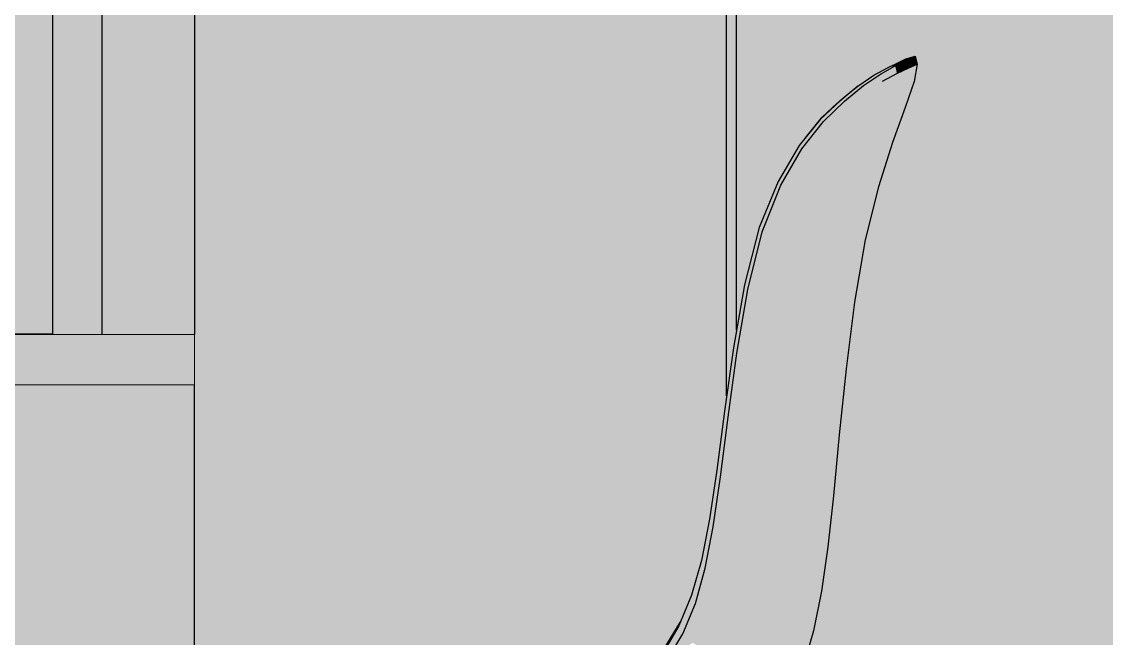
# Model space of a CAD drawing. Header units: millimetres. Extents: x -419 to 20046, y -14642 to 2638.
# Drawn here: x 9884.1 to 9912.82, y -677.37 to -661.04 of the extents above; entities that cross this region are included whole.
import ezdxf

# ---------------------------------------------------------------- set-up
doc = ezdxf.new("R2010")
doc.units = ezdxf.units.MM
for name, color, linetype, true_color in [('PDF6_A$$$FLOOR$$$FURNITURE.3D', 7, 'Continuous', 0xffffff), ('PDF6_A$$$SLAB$$$FLOOR$$$STRUCTURAL.3D', 7, 'Continuous', 0x757575), ('PDF6_A$$$WALL$$$EXTERIOR.3D', 7, 'Continuous', 0x757575)]:
    doc.layers.add(name, color=color, linetype=linetype, true_color=true_color)

msp = doc.modelspace()

# ---------------------------------------------------------------- hatches: boundary and pattern name
at = {"layer": 'PDF6_A$$$FLOOR$$$FURNITURE.3D', "transparency": 33554559}
for points in [[(9902.765, -620.45), (9888.675, -620.45), (9888.675, -679.6), (9888.776, -679.595), (9889.463, -679.615), (9890.239, -679.658), (9890.625, -679.681), (9891.192, -679.701), (9892.248, -679.721), (9893.404, -679.736), (9894.588, -679.744), (9895.727, -679.749), (9896.75, -679.751), (9897.667, -679.711), (9898.494, -679.593), (9899.189, -679.371), (9899.895, -678.935), (9900.54, -678.353), (9901.104, -677.657), (9901.558, -676.899), (9901.838, -676.226), (9902.1, -675.301), (9902.314, -674.213), (9902.508, -672.913), (9902.709, -671.353), (9902.765, -670.95)], [(9902.765, -670.953), (9902.944, -669.673), (9903.029, -669.204), (9903.029, -620.45), (9902.765, -620.45)], [(9903.029, -681.228), (9903.029, -684.879), (9906.444, -696.626), (9920.675, -696.626), (9920.675, -620.45), (9903.029, -620.45), (9903.029, -669.204), (9903.241, -668.007), (9903.627, -666.493), (9904.128, -665.271), (9904.685, -664.321), (9904.854, -664.112), (9905.29, -663.565), (9905.678, -663.207), (9905.972, -662.963), (9906.242, -662.746), (9906.663, -662.459), (9907.041, -662.252), (9907.336, -662.113), (9907.512, -662.028), (9907.57, -662.003), (9907.754, -661.955), (9907.812, -662.164), (9907.726, -662.62), (9907.492, -663.313), (9907.159, -664.243), (9906.789, -665.409), (9906.433, -666.818), (9906.154, -668.466), (9905.93, -670.227), (9905.746, -671.978), (9905.592, -673.593), (9905.446, -674.946), (9905.279, -676.113), (9905.063, -677.171), (9904.76, -678.199), (9904.342, -679.275), (9903.773, -680.316)]]:
    msp.add_hatch(color=256, dxfattribs=at).paths.add_polyline_path(points)
at = {"layer": 'PDF6_A$$$SLAB$$$FLOOR$$$STRUCTURAL.3D', "true_color": 0xf6f6f6, "transparency": 33554559}
msp.add_hatch(color=7, dxfattribs=at).paths.add_polyline_path([(9875.351, -669.325), (9875.537, -669.814), (9875.855, -670.658), (9888.675, -670.658), (9888.675, -669.325)])
at = {"layer": 'PDF6_A$$$WALL$$$EXTERIOR.3D', "true_color": 0xffffff, "transparency": 33554559}
for points in [[(9656.675, -701.325), (9768.511, -701.325), (9769.562, -696.076), (9765.888, -696.076), (9765.888, -670.879), (9765.991, -670.63), (9686.379, -670.63), (9686.379, -622.63), (9766.379, -622.63), (9766.379, -670.061), (9766.936, -669.829), (9790.603, -669.829), (9792.647, -658.236), (9798.85, -659.329), (9806.223, -659.329), (9806.223, -622.63), (9886.223, -622.63), (9886.223, -669.325), (9888.675, -669.325), (9888.675, -620.45), (9920.675, -620.45), (9920.675, -622.63), (9926.009, -622.63), (9926.009, -593.8), (9930.786, -593.8), (9930.786, -621.035), (9932.885, -621.035), (9942.102, -608.437), (9942.102, -593.074), (9956.802, -593.074), (9956.802, -608.437), (9966.019, -621.035), (9968.118, -621.035), (9968.118, -593.8), (10022.009, -593.8), (10022.009, -623.134), (10000.115, -623.134), (10000.115, -654.63), (10000.539, -654.63), (10000.539, -654.368), (10022.009, -654.368), (10022.009, -654.63), (10022.009, -701.325), (10022.019, -701.325), (10022.019, -592.525), (9656.675, -592.525)], [(9874.345, -666.694), (9874.895, -668.13), (9875.348, -669.317), (9884.91, -669.317), (9884.91, -666.694), (9882.285, -666.694)], [(9884.91, -669.317), (9875.348, -669.317), (9875.351, -669.325), (9886.223, -669.325), (9886.223, -668.004), (9884.91, -668.004)], [(9873.577, -682.147), (9879.153, -701.325), (9884.19, -701.325), (9888.675, -685.897), (9888.675, -681.5), (9887.737, -681.24), (9886.835, -681.001), (9886.049, -680.837), (9885.394, -680.726), (9884.87, -680.643), (9884.492, -680.563), (9884.263, -680.459), (9884.19, -680.346), (9884.265, -680.227), (9884.495, -680.117), (9884.878, -680.018), (9885.175, -679.983), (9885.394, -679.958), (9885.636, -679.923), (9885.931, -679.877), (9886.284, -679.832), (9886.893, -679.756), (9887.228, -679.706), (9887.884, -679.648), (9888.136, -679.618), (9888.675, -679.6), (9888.675, -670.658), (9875.855, -670.658), (9876.177, -671.514), (9876.754, -673.092), (9877.205, -674.41), (9877.563, -675.511), (9877.858, -676.44), (9878.12, -677.247), (9878.377, -677.972), (9878.619, -678.602), (9878.825, -679.116), (9878.987, -679.499), (9879.085, -679.726), (9879.133, -679.842), (9879.148, -679.872), (9879.153, -679.875), (9879.15, -679.877), (9878.969, -680.154), (9878.425, -680.542), (9877.518, -681.009), (9877.49, -681.021), (9876.195, -681.518), (9874.517, -681.979)]]:
    msp.add_hatch(color=7, dxfattribs=at).paths.add_polyline_path(points)

# ---------------------------------------------------------------- linework, layer by layer
at = {"layer": 'PDF6_A$$$FLOOR$$$FURNITURE.3D', "color": 9, "lineweight": 25, "true_color": 0xc8c8c8}
for points in [[(9902.765, -670.95), (9902.765, -620.45), (9888.675, -620.45), (9888.675, -669.325)], [(9903.029, -669.204), (9903.029, -620.45)], [(9901.175, -677.972), (9901.603, -677.247), (9901.936, -676.44), (9902.195, -675.511), (9902.41, -674.41), (9902.604, -673.092), (9902.803, -671.514), (9903.034, -669.814), (9903.324, -668.13), (9903.702, -666.604), (9904.196, -665.371), (9904.755, -664.409), (9905.325, -663.683), (9905.882, -663.141), (9906.391, -662.731), (9906.842, -662.428), (9907.227, -662.212), (9907.519, -662.071), (9907.696, -661.985), (9907.754, -661.955)], [(9904.854, -664.112), (9905.29, -663.565), (9905.678, -663.207), (9905.972, -662.963), (9906.242, -662.746), (9906.663, -662.459), (9907.041, -662.252), (9907.336, -662.113), (9907.512, -662.028), (9907.57, -662.003), (9907.754, -661.955), (9907.812, -662.164), (9907.726, -662.62), (9907.492, -663.313), (9907.159, -664.243), (9906.789, -665.409), (9906.433, -666.818), (9906.154, -668.466), (9905.93, -670.227), (9905.746, -671.978), (9905.592, -673.593), (9905.446, -674.946), (9905.279, -676.113), (9905.063, -677.171), (9904.76, -678.199)], [(9906.892, -662.615), (9907.275, -662.413), (9907.572, -662.275), (9907.751, -662.192), (9907.812, -662.164)], [(9906.242, -662.746), (9905.771, -663.134), (9905.242, -663.633), (9904.685, -664.321), (9904.128, -665.271), (9903.627, -666.493), (9903.241, -668.007), (9902.944, -669.673), (9902.709, -671.353), (9902.508, -672.913), (9902.314, -674.213), (9902.1, -675.301), (9901.838, -676.226), (9901.502, -677.033), (9901.067, -677.773)], [(9888.675, -679.6), (9888.675, -670.658)], [(9899.189, -679.371), (9899.895, -678.935), (9900.54, -678.353), (9901.104, -677.657), (9901.558, -676.899)]]:
    msp.add_lwpolyline(points, dxfattribs=at)
at = {"layer": 'PDF6_A$$$FLOOR$$$FURNITURE.3D', "lineweight": 0, "transparency": 33554559}
for points in [[(9907.512, -662.028), (9907.336, -662.113), (9907.519, -662.071)], [(9907.57, -662.003), (9907.512, -662.028), (9907.696, -661.985)], [(9907.696, -661.985), (9907.512, -662.028), (9907.519, -662.071)], [(9907.696, -661.985), (9907.519, -662.071), (9907.751, -662.192)], [(9907.754, -661.955), (9907.57, -662.003), (9907.696, -661.985)], [(9907.754, -661.955), (9907.696, -661.985), (9907.812, -662.164)], [(9907.696, -661.985), (9907.751, -662.192), (9907.812, -662.164)], [(9907.041, -662.252), (9906.663, -662.459), (9906.842, -662.428)], [(9907.227, -662.212), (9906.842, -662.428), (9907.275, -662.413)], [(9907.227, -662.212), (9907.041, -662.252), (9906.842, -662.428)], [(9907.336, -662.113), (9907.041, -662.252), (9907.227, -662.212)], [(9907.519, -662.071), (9907.227, -662.212), (9907.572, -662.275)], [(9907.227, -662.212), (9907.519, -662.071), (9907.336, -662.113)], [(9907.227, -662.212), (9907.275, -662.413), (9907.572, -662.275)], [(9907.572, -662.275), (9907.275, -662.413), (9907.482, -662.718)], [(9907.572, -662.275), (9907.482, -662.718), (9907.666, -662.645)], [(9907.519, -662.071), (9907.572, -662.275), (9907.751, -662.192)], [(9907.751, -662.192), (9907.572, -662.275), (9907.666, -662.645)], [(9907.751, -662.192), (9907.666, -662.645), (9907.726, -662.62)], [(9907.812, -662.164), (9907.751, -662.192), (9907.726, -662.62)], [(9906.663, -662.459), (9906.242, -662.746), (9906.391, -662.731)], [(9906.892, -662.615), (9906.842, -662.428), (9906.391, -662.731)], [(9906.842, -662.428), (9906.663, -662.459), (9906.391, -662.731)], [(9907.275, -662.413), (9906.842, -662.428), (9906.892, -662.615)], [(9907.275, -662.413), (9906.892, -662.615), (9907.172, -662.839)], [(9907.172, -662.839), (9907.482, -662.718), (9907.275, -662.413)], [(9906.242, -662.746), (9905.972, -662.963), (9905.771, -663.134)], [(9906.242, -662.746), (9905.771, -663.134), (9905.882, -663.141)], [(9906.449, -662.887), (9906.391, -662.731), (9905.882, -663.141)], [(9906.242, -662.746), (9905.882, -663.141), (9906.391, -662.731)], [(9906.449, -662.887), (9905.882, -663.141), (9905.967, -663.265)], [(9906.449, -662.887), (9905.967, -663.265), (9906.36, -663.222)], [(9906.449, -662.887), (9906.36, -663.222), (9906.784, -663.008)], [(9906.892, -662.615), (9906.391, -662.731), (9906.449, -662.887)], [(9906.892, -662.615), (9906.449, -662.887), (9906.784, -663.008)], [(9906.892, -662.615), (9906.784, -663.008), (9907.172, -662.839)], [(9907.172, -662.839), (9906.784, -663.008), (9906.905, -663.484)], [(9907.172, -662.839), (9906.905, -663.484), (9907.23, -663.388)], [(9907.482, -662.718), (9907.172, -662.839), (9907.23, -663.388)], [(9907.482, -662.718), (9907.23, -663.388), (9907.426, -663.33)], [(9907.666, -662.645), (9907.482, -662.718), (9907.426, -663.33)], [(9907.666, -662.645), (9907.426, -663.33), (9907.492, -663.313)], [(9907.726, -662.62), (9907.666, -662.645), (9907.492, -663.313)], [(9905.29, -663.565), (9905.242, -663.633), (9905.771, -663.134)], [(9905.242, -663.633), (9905.325, -663.683), (9905.771, -663.134)], [(9905.678, -663.207), (9905.29, -663.565), (9905.771, -663.134)], [(9905.325, -663.683), (9905.882, -663.141), (9905.771, -663.134)], [(9905.325, -663.683), (9905.463, -663.776), (9905.882, -663.141)], [(9905.463, -663.776), (9905.967, -663.265), (9905.882, -663.141)], [(9905.972, -662.963), (9905.678, -663.207), (9905.771, -663.134)], [(9906.784, -663.008), (9906.36, -663.222), (9906.499, -663.608)], [(9906.784, -663.008), (9906.499, -663.608), (9906.905, -663.484)], [(9905.967, -663.265), (9905.463, -663.776), (9905.695, -663.829)], [(9906.013, -663.429), (9905.967, -663.265), (9905.695, -663.829)], [(9906.068, -663.746), (9906.013, -663.429), (9905.695, -663.829)], [(9906.36, -663.222), (9905.967, -663.265), (9906.013, -663.429)], [(9906.36, -663.222), (9906.013, -663.429), (9906.068, -663.746)], [(9906.36, -663.222), (9906.068, -663.746), (9906.499, -663.608)], [(9907.23, -663.388), (9906.882, -664.293), (9907.091, -664.255)], [(9907.23, -663.388), (9906.905, -663.484), (9906.882, -664.293)], [(9907.426, -663.33), (9907.091, -664.255), (9907.159, -664.243)], [(9907.426, -663.33), (9907.23, -663.388), (9907.091, -664.255)], [(9907.159, -664.243), (9907.492, -663.313), (9907.426, -663.33)], [(9905.325, -663.683), (9905.242, -663.633), (9904.685, -664.321)], [(9905.325, -663.683), (9904.685, -664.321), (9904.755, -664.409)], [(9905.325, -663.683), (9904.755, -664.409), (9904.942, -664.49)], [(9904.854, -664.112), (9905.242, -663.633), (9905.29, -663.565)], [(9905.463, -663.776), (9905.325, -663.683), (9904.942, -664.49)], [(9906.068, -663.746), (9905.652, -664.5), (9906.103, -664.432)], [(9906.068, -663.746), (9905.695, -663.829), (9905.652, -664.5)], [(9906.499, -663.608), (9906.068, -663.746), (9906.103, -664.432)], [(9906.499, -663.608), (9906.103, -664.432), (9906.532, -664.358)], [(9906.905, -663.484), (9906.499, -663.608), (9906.532, -664.358)], [(9906.905, -663.484), (9906.532, -664.358), (9906.882, -664.293)], [(9905.463, -663.776), (9904.942, -664.49), (9905.242, -664.53)], [(9905.463, -663.776), (9905.242, -664.53), (9905.695, -663.829)], [(9905.695, -663.829), (9905.242, -664.53), (9905.652, -664.5)], [(9904.755, -664.409), (9904.685, -664.321), (9904.128, -665.271)], [(9906.882, -664.293), (9906.491, -665.437), (9906.716, -665.417)], [(9906.882, -664.293), (9906.532, -664.358), (9906.491, -665.437)], [(9907.091, -664.255), (9906.882, -664.293), (9906.716, -665.417)], [(9907.091, -664.255), (9906.716, -665.417), (9906.789, -665.409)], [(9907.159, -664.243), (9907.091, -664.255), (9906.789, -665.409)], [(9904.755, -664.409), (9904.128, -665.271), (9904.196, -665.371)], [(9904.755, -664.409), (9904.196, -665.371), (9904.41, -665.457)], [(9904.942, -664.49), (9904.755, -664.409), (9904.41, -665.457)], [(9904.942, -664.49), (9904.41, -665.457), (9904.748, -665.513)], [(9905.242, -664.53), (9904.942, -664.49), (9904.748, -665.513)], [(9905.242, -664.53), (9904.748, -665.513), (9905.189, -665.523)], [(9905.242, -664.53), (9905.189, -665.523), (9905.652, -664.5)], [(9905.189, -665.523), (9905.667, -665.505), (9905.652, -664.5)], [(9906.103, -664.432), (9905.652, -664.5), (9905.667, -665.505)], [(9906.103, -664.432), (9905.667, -665.505), (9906.121, -665.472)], [(9906.532, -664.358), (9906.103, -664.432), (9906.121, -665.472)], [(9906.532, -664.358), (9906.121, -665.472), (9906.491, -665.437)], [(9904.196, -665.371), (9904.128, -665.271), (9903.627, -666.493)], [(9904.196, -665.371), (9903.627, -666.493), (9903.702, -666.604)], [(9904.196, -665.371), (9903.702, -666.604), (9903.931, -666.704)], [(9904.41, -665.457), (9904.196, -665.371), (9903.931, -666.704)], [(9904.41, -665.457), (9903.931, -666.704), (9904.287, -666.782)], [(9904.748, -665.513), (9904.41, -665.457), (9904.287, -666.782)], [(9906.121, -665.472), (9905.667, -665.505), (9905.733, -666.835)], [(9906.121, -665.472), (9905.733, -666.835), (9906.124, -666.825)], [(9906.491, -665.437), (9906.121, -665.472), (9906.124, -666.825)], [(9906.491, -665.437), (9906.124, -666.825), (9906.358, -666.818)], [(9906.716, -665.417), (9906.491, -665.437), (9906.358, -666.818)], [(9906.716, -665.417), (9906.358, -666.818), (9906.433, -666.818)], [(9906.789, -665.409), (9906.716, -665.417), (9906.433, -666.818)], [(9904.75, -666.825), (9904.748, -665.513), (9904.287, -666.782)], [(9905.189, -665.523), (9904.748, -665.513), (9904.75, -666.825)], [(9904.75, -666.825), (9905.254, -666.838), (9905.189, -665.523)], [(9905.667, -665.505), (9905.189, -665.523), (9905.254, -666.838)], [(9905.667, -665.505), (9905.254, -666.838), (9905.733, -666.835)], [(9903.702, -666.604), (9903.627, -666.493), (9903.241, -668.007)], [(9903.702, -666.604), (9903.241, -668.007), (9903.324, -668.13)], [(9903.931, -666.704), (9903.702, -666.604), (9903.324, -668.13)], [(9903.931, -666.704), (9903.324, -668.13), (9903.564, -668.251)], [(9903.934, -668.352), (9903.931, -666.704), (9903.564, -668.251)], [(9904.287, -666.782), (9903.931, -666.704), (9903.934, -668.352)], [(9904.287, -666.782), (9903.934, -668.352), (9904.413, -668.413)], [(9904.75, -666.825), (9904.287, -666.782), (9904.413, -668.413)], [(9904.75, -666.825), (9904.413, -668.413), (9904.934, -668.448)], [(9905.254, -666.838), (9904.75, -666.825), (9904.934, -668.448)], [(9905.254, -666.838), (9904.934, -668.448), (9905.431, -668.461)], [(9905.733, -666.835), (9905.254, -666.838), (9905.431, -668.461)], [(9905.733, -666.835), (9905.431, -668.461), (9905.831, -668.463)], [(9906.124, -666.825), (9905.733, -666.835), (9905.831, -668.463)], [(9906.124, -666.825), (9905.831, -668.463), (9906.073, -668.463)], [(9906.358, -666.818), (9906.124, -666.825), (9906.073, -668.463)], [(9906.358, -666.818), (9906.073, -668.463), (9906.154, -668.466)], [(9906.433, -666.818), (9906.358, -666.818), (9906.154, -668.466)], [(9903.324, -668.13), (9903.241, -668.007), (9902.944, -669.673)], [(9903.324, -668.13), (9902.944, -669.673), (9903.034, -669.814)], [(9903.564, -668.251), (9903.324, -668.13), (9903.034, -669.814)], [(9903.564, -668.251), (9903.034, -669.814), (9903.281, -669.955)], [(9903.662, -670.076), (9903.564, -668.251), (9903.281, -669.955)], [(9903.934, -668.352), (9903.564, -668.251), (9903.662, -670.076)], [(9903.934, -668.352), (9903.662, -670.076), (9904.153, -670.151)], [(9903.934, -668.352), (9904.153, -670.151), (9904.413, -668.413)], [(9904.413, -668.413), (9904.153, -670.151), (9904.685, -670.194)], [(9904.413, -668.413), (9904.685, -670.194), (9904.934, -668.448)], [(9904.685, -670.194), (9905.191, -670.214), (9904.934, -668.448)], [(9905.431, -668.461), (9904.934, -668.448), (9905.191, -670.214)], [(9905.431, -668.461), (9905.191, -670.214), (9905.602, -670.222)], [(9905.431, -668.461), (9905.602, -670.222), (9905.831, -668.463)], [(9905.831, -668.463), (9905.602, -670.222), (9905.846, -670.227)], [(9905.831, -668.463), (9905.846, -670.227), (9906.073, -668.463)], [(9906.073, -668.463), (9905.846, -670.227), (9905.93, -670.227)], [(9906.073, -668.463), (9905.93, -670.227), (9906.154, -668.466)], [(9903.034, -669.814), (9902.944, -669.673), (9902.709, -671.353)], [(9903.034, -669.814), (9902.709, -671.353), (9902.803, -671.514)], [(9903.281, -669.955), (9903.034, -669.814), (9902.803, -671.514)], [(9903.281, -669.955), (9902.803, -671.514), (9903.057, -671.676)], [(9903.445, -671.814), (9903.281, -669.955), (9903.057, -671.676)], [(9903.662, -670.076), (9903.281, -669.955), (9903.445, -671.814)], [(9903.662, -670.076), (9903.445, -671.814), (9903.944, -671.9)], [(9903.662, -670.076), (9903.944, -671.9), (9904.153, -670.151)], [(9904.153, -670.151), (9903.944, -671.9), (9904.483, -671.948)], [(9904.153, -670.151), (9904.483, -671.948), (9904.685, -670.194)], [(9904.483, -671.948), (9904.997, -671.968), (9904.685, -670.194)], [(9905.191, -670.214), (9904.685, -670.194), (9904.997, -671.968)], [(9905.191, -670.214), (9904.997, -671.968), (9905.413, -671.976)], [(9905.191, -670.214), (9905.413, -671.976), (9905.602, -670.222)], [(9905.602, -670.222), (9905.413, -671.976), (9905.665, -671.978)], [(9905.602, -670.222), (9905.665, -671.978), (9905.846, -670.227)], [(9905.846, -670.227), (9905.665, -671.978), (9905.746, -671.978)], [(9905.846, -670.227), (9905.746, -671.978), (9905.93, -670.227)], [(9902.803, -671.514), (9902.709, -671.353), (9902.508, -672.913)], [(9902.803, -671.514), (9902.508, -672.913), (9902.604, -673.092)], [(9903.057, -671.676), (9902.803, -671.514), (9902.604, -673.092)], [(9903.057, -671.676), (9902.604, -673.092), (9902.861, -673.276)], [(9903.254, -673.427), (9903.057, -671.676), (9902.861, -673.276)], [(9903.445, -671.814), (9903.057, -671.676), (9903.254, -673.427)], [(9903.445, -671.814), (9903.254, -673.427), (9903.76, -673.52)], [(9903.445, -671.814), (9903.76, -673.52), (9903.944, -671.9)], [(9903.944, -671.9), (9903.76, -673.52), (9904.309, -673.57)], [(9903.944, -671.9), (9904.309, -673.57), (9904.483, -671.948)], [(9904.483, -671.948), (9904.309, -673.57), (9904.831, -673.588)], [(9904.997, -671.968), (9904.483, -671.948), (9904.831, -673.588)], [(9904.831, -673.588), (9905.254, -673.591), (9904.997, -671.968)], [(9904.997, -671.968), (9905.254, -673.591), (9905.413, -671.976)], [(9905.413, -671.976), (9905.254, -673.591), (9905.506, -673.593)], [(9905.413, -671.976), (9905.506, -673.593), (9905.665, -671.978)], [(9905.665, -671.978), (9905.506, -673.593), (9905.592, -673.593)], [(9905.665, -671.978), (9905.592, -673.593), (9905.746, -671.978)], [(9902.604, -673.092), (9902.508, -672.913), (9902.314, -674.213)], [(9902.604, -673.092), (9902.314, -674.213), (9902.41, -674.41)], [(9902.861, -673.276), (9902.604, -673.092), (9902.41, -674.41)], [(9902.861, -673.276), (9902.41, -674.41), (9902.669, -674.609)], [(9902.861, -673.276), (9902.669, -674.609), (9903.067, -674.772)], [(9903.254, -673.427), (9902.861, -673.276), (9903.067, -674.772)], [(9903.254, -673.427), (9903.067, -674.772), (9903.581, -674.873)], [(9903.254, -673.427), (9903.581, -674.873), (9903.76, -673.52)], [(9903.76, -673.52), (9903.581, -674.873), (9904.141, -674.926)], [(9903.76, -673.52), (9904.141, -674.926), (9904.309, -673.57)], [(9904.309, -673.57), (9904.141, -674.926), (9904.67, -674.944)], [(9904.309, -673.57), (9904.67, -674.944), (9904.831, -673.588)], [(9904.831, -673.588), (9904.67, -674.944), (9905.101, -674.944)], [(9905.254, -673.591), (9904.831, -673.588), (9905.101, -674.944)], [(9905.254, -673.591), (9905.101, -674.944), (9905.36, -674.944)], [(9905.254, -673.591), (9905.36, -674.944), (9905.506, -673.593)], [(9905.506, -673.593), (9905.36, -674.944), (9905.446, -674.946)], [(9905.506, -673.593), (9905.446, -674.946), (9905.592, -673.593)], [(9902.1, -675.301), (9902.41, -674.41), (9902.314, -674.213)], [(9902.1, -675.301), (9902.195, -675.511), (9902.41, -674.41)], [(9902.41, -674.41), (9902.195, -675.511), (9902.669, -674.609)], [(9902.669, -674.609), (9902.195, -675.511), (9902.455, -675.722)], [(9902.455, -675.722), (9902.856, -675.901), (9902.669, -674.609)], [(9903.067, -674.772), (9902.669, -674.609), (9902.856, -675.901)], [(9903.067, -674.772), (9902.856, -675.901), (9903.377, -676.015)], [(9903.067, -674.772), (9903.377, -676.015), (9903.581, -674.873)], [(9903.581, -674.873), (9903.377, -676.015), (9903.947, -676.075)], [(9903.581, -674.873), (9903.947, -676.075), (9904.141, -674.926)], [(9904.141, -674.926), (9903.947, -676.075), (9904.488, -676.1)], [(9904.141, -674.926), (9904.488, -676.1), (9904.67, -674.944)], [(9904.67, -674.944), (9904.488, -676.1), (9904.929, -676.105)], [(9905.101, -674.944), (9904.67, -674.944), (9904.929, -676.105)], [(9905.101, -674.944), (9904.929, -676.105), (9905.194, -676.11)], [(9905.101, -674.944), (9905.194, -676.11), (9905.36, -674.944)], [(9905.36, -674.944), (9905.194, -676.11), (9905.279, -676.113)], [(9905.36, -674.944), (9905.279, -676.113), (9905.446, -674.946)], [(9902.195, -675.511), (9902.1, -675.301), (9901.838, -676.226)], [(9902.195, -675.511), (9901.838, -676.226), (9901.936, -676.44)], [(9902.455, -675.722), (9902.195, -675.511), (9901.936, -676.44)], [(9902.455, -675.722), (9901.936, -676.44), (9902.193, -676.665)], [(9902.193, -676.665), (9902.593, -676.864), (9902.455, -675.722)], [(9902.856, -675.901), (9902.455, -675.722), (9902.593, -676.864)], [(9902.856, -675.901), (9902.593, -676.864), (9903.123, -676.997)], [(9902.856, -675.901), (9903.123, -676.997), (9903.377, -676.015)], [(9903.377, -676.015), (9903.123, -676.997), (9903.702, -677.08)], [(9903.377, -676.015), (9903.702, -677.08), (9903.947, -676.075)], [(9903.947, -676.075), (9903.702, -677.08), (9904.254, -677.128)], [(9903.947, -676.075), (9904.254, -677.128), (9904.488, -676.1)], [(9904.488, -676.1), (9904.254, -677.128), (9904.702, -677.151)], [(9904.929, -676.105), (9904.488, -676.1), (9904.702, -677.151)], [(9904.929, -676.105), (9904.702, -677.151), (9904.972, -677.166)], [(9904.929, -676.105), (9904.972, -677.166), (9905.194, -676.11)], [(9905.194, -676.11), (9904.972, -677.166), (9905.063, -677.171)], [(9905.194, -676.11), (9905.063, -677.171), (9905.279, -676.113)], [(9901.838, -676.226), (9901.502, -677.033), (9901.936, -676.44)], [(9901.936, -676.44), (9901.502, -677.033), (9901.603, -677.247)], [(9902.193, -676.665), (9901.936, -676.44), (9901.603, -677.247)], [(9902.193, -676.665), (9901.603, -677.247), (9901.86, -677.484)], [(9902.258, -677.705), (9902.193, -676.665), (9901.86, -677.484)], [(9902.193, -676.665), (9902.258, -677.705), (9902.593, -676.864)], [(9901.104, -677.657), (9901.502, -677.033), (9901.558, -676.899)], [(9902.593, -676.864), (9902.258, -677.705), (9902.793, -677.877)], [(9902.593, -676.864), (9902.793, -677.877), (9903.123, -676.997)], [(9901.502, -677.033), (9901.104, -677.657), (9901.067, -677.773)], [(9901.067, -677.773), (9901.603, -677.247), (9901.502, -677.033)], [(9901.067, -677.773), (9901.175, -677.972), (9901.603, -677.247)], [(9901.603, -677.247), (9901.175, -677.972), (9901.86, -677.484)], [(9903.123, -676.997), (9902.793, -677.877), (9903.377, -678.003)], [(9903.123, -676.997), (9903.377, -678.003), (9903.702, -677.08)], [(9903.702, -677.08), (9903.377, -678.003), (9903.939, -678.093)], [(9903.702, -677.08), (9903.939, -678.093), (9904.254, -677.128)], [(9903.939, -678.093), (9904.395, -678.151), (9904.254, -677.128)], [(9904.702, -677.151), (9904.254, -677.128), (9904.395, -678.151)], [(9904.702, -677.151), (9904.395, -678.151), (9904.67, -678.187)], [(9904.702, -677.151), (9904.67, -678.187), (9904.972, -677.166)], [(9904.972, -677.166), (9904.67, -678.187), (9904.76, -678.199)], [(9904.972, -677.166), (9904.76, -678.199), (9905.063, -677.171)]]:
    msp.add_solid(points, dxfattribs=at)
at = {"layer": 'PDF6_A$$$SLAB$$$FLOOR$$$STRUCTURAL.3D', "color": 9, "lineweight": 9, "true_color": 0xbfbfbf}
msp.add_lwpolyline([(9875.855, -670.658), (9888.675, -670.658), (9888.675, -669.325), (9875.351, -669.325)], dxfattribs=at)
at = {"layer": 'PDF6_A$$$WALL$$$EXTERIOR.3D', "color": 9, "lineweight": 25, "true_color": 0xc8c8c8}
for points in [[(9806.223, -659.329), (9806.223, -622.63), (9886.223, -622.63), (9886.223, -669.325)], [(9828.638, -669.317), (9807.536, -669.317), (9807.536, -668.004), (9807.536, -625.255), (9807.536, -623.943), (9884.91, -623.943), (9884.91, -625.255), (9884.91, -668.004), (9884.91, -669.317), (9875.348, -669.317)]]:
    msp.add_lwpolyline(points, dxfattribs=at)
at = {"layer": 'PDF6_A$$$WALL$$$EXTERIOR.3D', "color": 7, "lineweight": 0, "true_color": 0xffffff, "transparency": 33554559}
for points in [[(9884.91, -625.255), (9884.91, -668.004), (9886.223, -625.255), (9886.223, -668.004)], [(9882.285, -666.694), (9884.91, -666.694), (9882.285, -626.568), (9884.91, -626.568)]]:
    msp.add_solid(points, dxfattribs=at)

doc.saveas('drawing.dxf')
